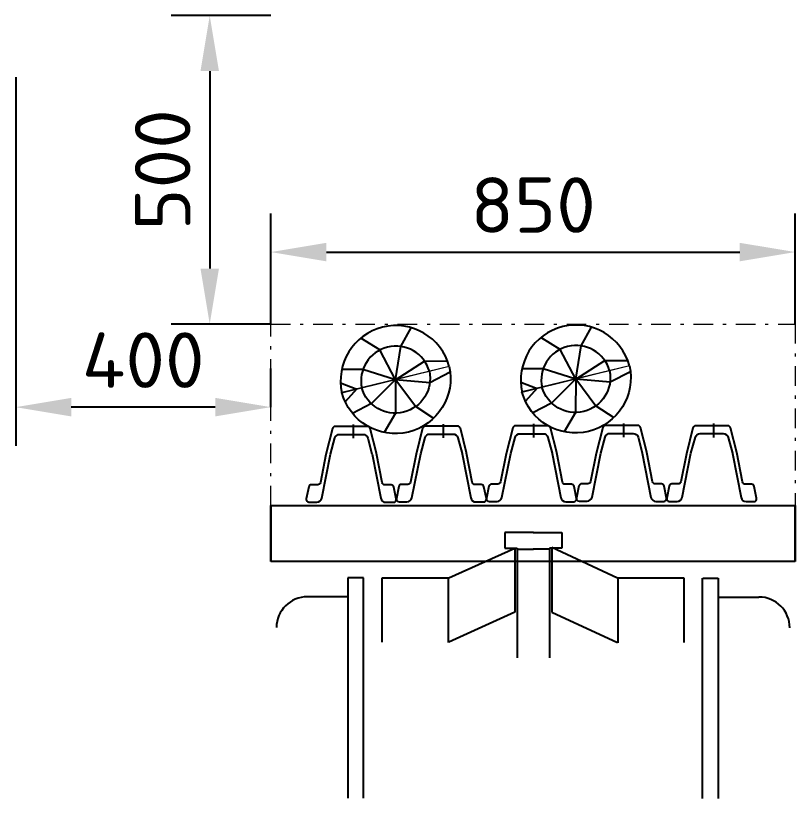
# Model space of a CAD drawing. Header units: millimetres. Extents: x 1757 to 4342, y -1901 to 53.
# Drawn here: x 4146.01 to 4171.28, y -969.39 to -944.01 of the extents above; entities that cross this region are included whole.
import ezdxf

# ---------------------------------------------------------------- set-up
doc = ezdxf.new("R2010")
doc.units = ezdxf.units.MM
doc.header["$LTSCALE"] = 0.1
doc.linetypes.add('штрихпунктирная2', pattern=[12.7, 6.35, -3.175, 0, -3.175])
doc.layers.add('ВАГОН', color=7, linetype='Continuous')
doc.layers.add('Д_Распорка', color=7, linetype='Continuous')
doc.styles.get("Standard").update_dxf_attribs({"font": 'txt.shx'})
doc.dimstyles.new('ISO-25', dxfattribs={"dimtxt": 2.5, "dimasz": 2.5, "dimexe": 1.25, "dimexo": 0, "dimtad": 1, "dimdec": 0, "dimtxsty": 'Standard', "dimcen": 2.5, "dimadec": 0, "dimazin": 0, "dimtfac": 1, "dimtdec": 0, "dimtmove": 0, "dimatfit": 3, "dimfxl": 1, "dimarcsym": 0})

# ---------------------------------------------------------------- blocks, each defined once
blk = doc.blocks.new('*D734')
at = {"color": 0, "linetype": 'ByBlock', "lineweight": -2}
for p, q in [((4154.28, -954.006), (4154.28, -950.423)), ((4171.279, -954.006), (4171.279, -950.423)), ((4156.08, -951.673), (4169.479, -951.673))]:
    blk.add_line(p, q, dxfattribs=at)
at = {"color": 0, "linetype": 'ByBlock', "lineweight": 15}
for points in [[(4156.08, -951.373), (4156.08, -951.973), (4154.28, -951.673)], [(4169.479, -951.373), (4169.479, -951.973), (4171.279, -951.673)]]:
    blk.add_solid(points, dxfattribs=at)
at = {"layer": 'Defpoints', "color": 0, "linetype": 'ByBlock', "lineweight": 15}
for p in [(4171.279, -951.673), (4154.28, -954.006), (4171.279, -954.006)]:
    blk.add_point(p, dxfattribs=at)
at = {"color": 0, "linetype": 'ByBlock', "lineweight": 15, "insert": (4162.78, -950.148), "char_height": 1.8, "attachment_point": 5}
blk.add_mtext('850', dxfattribs=at)
blk = doc.blocks.new('*D735')
at = {"color": 0, "linetype": 'ByBlock', "lineweight": -2}
for p, q in [((4146.009, -946.006), (4146.009, -957.952)), ((4154.28, -956.702), (4154.28, -955.452)), ((4152.48, -956.702), (4147.809, -956.702))]:
    blk.add_line(p, q, dxfattribs=at)
at = {"color": 0, "linetype": 'ByBlock', "lineweight": 15}
for points in [[(4147.809, -956.402), (4147.809, -957.002), (4146.009, -956.702)], [(4152.48, -956.402), (4152.48, -957.002), (4154.28, -956.702)]]:
    blk.add_solid(points, dxfattribs=at)
at = {"layer": 'Defpoints', "color": 0, "linetype": 'ByBlock', "lineweight": 15}
for p in [(4146.009, -946.006), (4146.009, -956.702), (4154.28, -956.702)]:
    blk.add_point(p, dxfattribs=at)
at = {"color": 0, "linetype": 'ByBlock', "lineweight": 15, "insert": (4150.144, -955.177), "char_height": 1.8, "attachment_point": 5}
blk.add_mtext('400', dxfattribs=at)
blk = doc.blocks.new('*D733')
at = {"color": 0, "linetype": 'ByBlock', "lineweight": -2}
for p, q in [((4154.28, -944.006), (4151.049, -944.006)), ((4152.299, -945.806), (4152.299, -952.206)), ((4154.28, -954.006), (4151.049, -954.006))]:
    blk.add_line(p, q, dxfattribs=at)
at = {"color": 0, "linetype": 'ByBlock', "lineweight": 15}
for points in [[(4151.999, -945.806), (4152.599, -945.806), (4152.299, -944.006)], [(4151.999, -952.206), (4152.599, -952.206), (4152.299, -954.006)]]:
    blk.add_solid(points, dxfattribs=at)
at = {"layer": 'Defpoints', "color": 0, "linetype": 'ByBlock', "lineweight": 15}
for p in [(4154.28, -944.006), (4152.299, -954.006), (4154.28, -954.006)]:
    blk.add_point(p, dxfattribs=at)
at = {"color": 0, "linetype": 'ByBlock', "lineweight": 15, "insert": (4150.774, -949.006), "char_height": 1.8, "attachment_point": 5, "rotation": 90}
blk.add_mtext('500', dxfattribs=at)
blk = doc.blocks.new('*U732')
at = {"color": 0}
blk.add_line((95935.3, -86122.5), (95935.3, -86100.2), dxfattribs=at)
blk.add_lwpolyline([(95882.7, -85996.1), (95869.9, -85996.1, 0.472988), (95865.5, -86001.5), (95869.3, -86020.7, 0.357785), (95873.7, -86024.4), (95883.9, -86024.4, -0.35919), (95888.3, -86028), (95897.5, -86075.5, 0.01414), (95897.5, -86075.8), (95907.6, -86115.7, 0.343306), (95912, -86119.1), (95964.4, -86119.1, 0.342909), (95968.7, -86115.7), (95979.4, -86073.7), (95988.4, -86028.3, -0.358206), (95992.8, -86024.7), (96002.9, -86024.7, 0.354907), (96007.3, -86021.1), (96011.3, -86001.9, 0.476116), (96007, -85996.5), (95994.1, -85996.5, 0.357522), (95986.2, -86003), (95971.9, -86074.4), (95964.8, -86100.4, -0.338079), (95957, -86106.3), (95919.5, -86106.3, -0.340005), (95911.6, -86100.3), (95904.8, -86074.6, -0.016215), (95904.7, -86074.3), (95890.6, -86002.6, 0.358196)], format="xyb", close=True, dxfattribs=at)
blk = doc.blocks.new('pfnzu')
at = {"color": 7, "lineweight": 0}
blk.add_line((142694.06, -82403.97), (142694.06, -82544.26), dxfattribs=at)
at = {"layer": 'Д_Распорка', "color": 253}
for p, q in [((142679.89, -82432.81), (142686.85, -82404.5)), ((142654.68, -82457.4), (142634.84, -82438.98)), ((142694.06, -82474.11), (142679.89, -82432.81)), ((142694.06, -82474.11), (142654.68, -82457.4)), ((142694.06, -82474.11), (142652.59, -82484.3)), ((142694.06, -82474.11), (142671.5, -82511.15)), ((142652.59, -82484.3), (142632.19, -82504.19)), ((142671.5, -82511.15), (142664.85, -82537.19)), ((142694.06, -82524.64), (142681.45, -82542.84))]:
    blk.add_line(p, q, dxfattribs=at)
at = {"layer": 'Д_Распорка', "color": 7}
blk.add_arc((142695.57, -82474.11), 70.16, 91.2316, 268.7684, dxfattribs=at)
at = {"layer": 'Д_Распорка', "color": 253}
blk.add_arc((142695.57, -82474.11), 44.17, 91.95631, 268.04369, dxfattribs=at)

msp = doc.modelspace()

# ---------------------------------------------------------------- linework, layer by layer
at = {"color": 7, "linetype": 'штрихпунктирная2', "lineweight": 15}
msp.add_lwpolyline([(4154.28, -954.006), (4171.279, -954.006), (4171.279, -959.89), (4154.28, -959.89)], close=True, dxfattribs=at)
at = {"layer": 'ВАГОН', "color": 7}
for p, q in [((4154.28, -959.89), (4154.28, -961.694)), ((4154.28, -961.703), (4154.28, -959.89)), ((4154.28, -959.89), (4171.279, -959.89)), ((4171.279, -959.89), (4171.279, -961.703)), ((4171.279, -961.703), (4171.279, -959.899)), ((4162.79, -960.764), (4161.865, -960.764)), ((4161.865, -960.764), (4161.865, -961.277)), ((4162.781, -960.764), (4163.706, -960.764)), ((4163.706, -960.764), (4163.706, -961.277)), ((4160.045, -962.234), (4162.186, -961.277)), ((4161.865, -961.277), (4162.258, -961.277)), ((4162.186, -961.258), (4162.186, -963.352)), ((4162.258, -961.277), (4162.258, -964.836)), ((4162.258, -961.311), (4162.79, -961.311)), ((4163.314, -961.311), (4162.781, -961.311)), ((4163.706, -961.277), (4163.314, -961.277)), ((4163.314, -961.277), (4163.314, -964.836)), ((4165.515, -962.244), (4163.385, -961.258)), ((4163.385, -961.258), (4163.385, -963.352)), ((4171.279, -961.703), (4154.28, -961.703)), ((4157.28, -962.234), (4156.78, -962.234)), ((4156.78, -962.234), (4156.78, -969.378)), ((4157.284, -969.378), (4157.284, -962.234)), ((4157.889, -962.234), (4160.045, -962.234)), ((4157.889, -964.328), (4157.889, -962.234)), ((4160.032, -962.234), (4160.032, -964.337)), ((4167.671, -962.244), (4165.515, -962.244)), ((4165.528, -962.244), (4165.528, -964.346)), ((4167.671, -964.337), (4167.671, -962.244)), ((4168.275, -969.387), (4168.275, -962.244)), ((4168.28, -962.244), (4168.779, -962.244)), ((4168.779, -962.244), (4168.779, -969.387)), ((4156.78, -962.85), (4155.461, -962.85)), ((4168.779, -962.86), (4170.098, -962.86)), ((4162.186, -963.352), (4160.045, -964.328)), ((4163.385, -963.352), (4165.515, -964.337))]:
    msp.add_line(p, q, dxfattribs=at)
for centre, start, end in [((4155.461, -963.85), 90, 180), ((4170.098, -963.859), 0, 90)]:
    msp.add_arc(centre, 1, start, end, dxfattribs=at)

# ---------------------------------------------------------------- block references
at = {"color": 7, "lineweight": 0, "zscale": 0.02556259012933234}
for p, xscale, yscale, rotation in [((5321.51, 3093.499), 0.02556259013050755, 0.02556259013044837, 284.000000000159), ((5327.35, 3093.519), 0.02556259013050755, 0.02556259013044837, 284.000000000159), ((7070.243, -4000.576), -0.02556259013028682, 0.02556259013050521, 283.6953623973375), ((7076.083, -4000.556), -0.02556259013028682, 0.02556259013050521, 283.6953623973375)]:
    msp.add_blockref('pfnzu', p, dxfattribs=dict(at, xscale=xscale, yscale=yscale, rotation=rotation))
at = {"xscale": 0.02000000000043656, "yscale": 0.01999999999998181, "zscale": 0.02, "rotation": 180}
for p in [(6075.654, -2679.71), (6078.574, -2679.699), (6081.494, -2679.689), (6084.413, -2679.679), (6087.335, -2679.687)]:
    msp.add_blockref('*U732', p, dxfattribs=at)

# ---------------------------------------------------------------- dimensions: what is measured, and where the dimension line sits
at = {"color": 7, "linetype": 'ByBlock', "lineweight": 15}
dim = msp.add_linear_dim(base=(4152.299, -954.006), p1=(4154.28, -944.006), p2=(4154.28, -954.006), angle=90, text='500', dimstyle='ISO-25', override={"dimtxt": 1.8, "dimasz": 1.8, "dimfxl": 1.25}, dxfattribs=at)
dim.commit()
dim.dimension.update_dxf_attribs({"geometry": '*D733', "text_midpoint": (4150.774, -949.006)})
dim = msp.add_linear_dim(base=(4146.009, -956.702), p1=(4154.28, -956.702), p2=(4146.009, -946.006), text='400', dimstyle='ISO-25', override={"dimtxt": 1.8, "dimasz": 1.8, "dimfxl": 1.25}, dxfattribs=at)
dim.commit()
dim.dimension.update_dxf_attribs({"geometry": '*D735', "text_midpoint": (4150.144, -955.177)})
dim = msp.add_linear_dim(base=(4171.279, -951.673), p1=(4154.28, -954.006), p2=(4171.279, -954.006), text='850', dimstyle='ISO-25', override={"dimtxt": 1.8, "dimasz": 1.8, "dimlfac": 100, "dimfxl": 1.25}, dxfattribs=at)
dim.commit()
dim.dimension.update_dxf_attribs({"geometry": '*D734', "text_midpoint": (4162.78, -951.673), "dimtype": 160})

doc.saveas('drawing.dxf')
